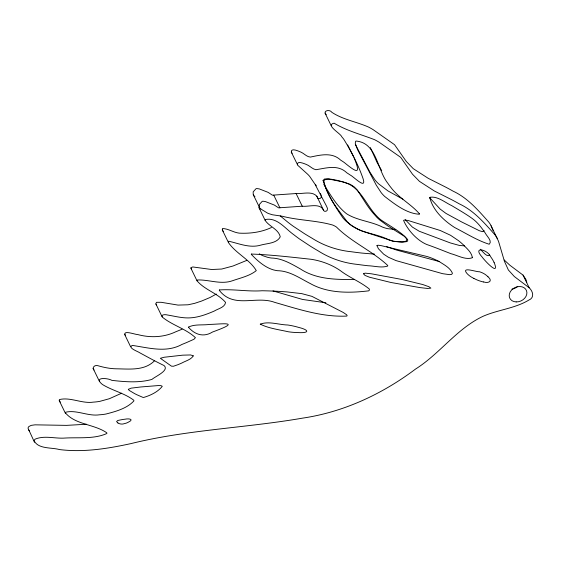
<?xml version="1.0" encoding="UTF-8"?>
<svg xmlns="http://www.w3.org/2000/svg" width="561" height="561" viewBox="0 0 561 561"><rect width="100%" height="100%" fill="white"/><g stroke="black" fill="none" stroke-linecap="round" stroke-linejoin="round"><path stroke-width="0.84" d="M489.69 255.031C486.983 257.73 482.572 251.244 480.3 249.245M191.659 269.42L190.908 267.653L192.816 266.959L211.707 269.511L221.735 269.035L232.983 266.019L246.791 260.388M504.206 260.002L509.942 265.29L523.034 275.1L529.184 287.765C532.971 291.229 534.752 297.709 528.834 300.093C514.886 308.466 498.049 309.756 483.266 316.201C456.991 328.402 439.88 353.739 415.533 369.068C382.357 393.99 343.746 412.09 302.491 418.148C245.529 428.008 187.255 429.677 130.979 443.597C107.579 448.681 83.456 452.566 59.494 449.564C51.598 447.285 38.513 449.249 34.2 440.918A2.812 2.244 -25.9 0 1 35.105 439.172C44.452 435.133 55.441 438.912 65.349 438.029C79.01 437.278 94.332 439.207 106.892 433.485L106.821 432.84C94.585 424.137 75.118 424.81 65.335 412.749L65.532 412.258C76.478 409.509 88.14 416.564 99.563 414.789A43.996 35.091 -25.9 0 0 106.057 414.004C115.804 411.472 126.863 408.499 133.855 400.968L133.834 400.274C124.633 393.205 112.326 390.617 102.368 384.46C92.944 376.768 107.782 377.911 111.842 380.358C125.04 381.852 139.002 383.072 151.912 379.418C155.046 376.522 169.731 370.47 164.064 365.548C155.846 361.607 147.873 357.175 139.857 352.841C138.013 351.438 127.347 347.939 132.214 345.394C148.693 347.771 166.189 353.142 181.995 344.419A209.183 166.841 -25.9 0 0 186.82 342.448L193.924 339.286L195.431 337.666C186 328.802 172.402 325.366 162.36 317.147C160.474 314.258 165.761 314.462 167.318 314.966C174.219 316.102 181.063 317.961 188.11 317.926C197.227 317.884 205.943 314.644 214.204 311.082C217.949 308.711 224.891 307.477 225.571 302.414C217.843 293.305 204.702 289.939 197.009 280.795L197.402 279.974C209.001 279.511 220.936 284.89 232.556 280.717C240.494 277.912 249.827 275.942 256.286 270.605C249.61 259.35 235.908 253.502 228.467 242.59L222.317 229.926L222.465 228.537C228.909 228.586 234.694 233.495 241.412 233.229C251.63 233.502 262.197 231.896 271.468 227.493M484.15 230.676L482.544 231.665L479.431 230.753L461.43 221.84L445.995 213.418L440.196 209.113L429.438 197.451M259.252 206.862L259.021 207.724L265.171 220.396C269.203 226.616 278.529 229.126 280.262 236.826C276.776 243.453 267.394 243.271 260.921 245.073C249.785 248.439 239.007 243.488 228.615 241.202L228.467 242.59M154.654 360.611C144.668 371.024 129.374 368.956 116.302 368.808C109.991 368.703 103.806 367.441 97.782 365.66C95.153 364.587 91.366 367.581 94.017 370.05M216.329 294.055L210.017 297.512L201.553 301.068L194.667 303.34L188.04 304.791L178.04 305.093L161.161 302.295L156.533 302.316L155.79 303.746L162.094 316.769M121.674 393.191L109.367 398.717L99.907 401.332A43.996 35.091 -25.9 0 1 93.406 402.118C81.99 403.892 70.321 396.837 59.375 399.586L59.263 400.666L65.42 413.338M182.129 329.16L180.67 329.777A209.183 166.841 -25.9 0 1 175.838 331.747C163.91 337.442 150.25 337.974 137.606 334.524C135.467 334.728 122.221 329.517 125.355 335.331M86.555 424.242L66.528 425.371L35.062 424.838L31.227 425.357L28.955 426.507A2.812 2.244 -25.9 0 0 28.05 428.253L34.48 442.25M464.564 245.886L459.375 245.438L450.413 242.955L419.221 231.244L412.384 227.086L405.337 219.744M254.939 196.722L253.81 195.607A8.373 6.676 -25.9 0 1 253.221 194.541L253.172 191.876L255.921 188.812A2.461 1.964 -25.9 0 1 256.77 188.545L259.294 188.917L268.179 192.388L272.401 195.179L296.096 193.538C302.526 194.092 311.86 190.719 316.79 196.196L323.662 210.487L324.419 211.273L325.822 211.266A2.286 1.823 -25.9 0 0 326.642 210.831A2.083 1.662 -25.9 0 0 327.259 210.123L327.435 208.348L326.551 206.224L314.917 184.064L309.693 176.406A43.106 34.382 -25.9 0 0 307.407 174.001L297.807 165.348L291.299 152.108C290.773 147.41 298.662 151.204 300.948 152.15C304.23 153.525 306.657 156.849 310.38 157.087C320.555 154.906 332.231 152.038 340.709 160.173A125.552 100.139 -25.9 0 1 344.23 162.473C357.946 173.791 360.709 173.931 354.131 157.872M265.171 220.396L265.402 219.533C277.169 217.1 285.36 228.839 293.95 234.821A217.556 173.517 -25.9 0 0 299.434 238.93L310.64 246.349A391.816 312.505 -25.9 0 0 318.052 250.795C329.924 258.383 343.444 262.997 357.455 264.413A393.184 313.599 -25.9 0 0 368.023 265.746C374.46 265.914 381.515 268.172 387.707 266.047L387.756 265.493C372.16 250.879 351.733 242.289 336.488 227.065A28.246 22.531 -25.9 0 0 332.68 225.045C316.376 220.361 299.013 220.515 282.534 216.308A84.038 67.025 -25.9 0 0 278.859 215.712L272.457 214.779L268.565 213.566A20.533 16.381 -25.9 0 1 267.12 212.871L264.028 210.936A17.153 13.681 -25.9 0 0 262.99 210.389L259.96 208.278A8.373 6.676 -25.9 0 1 259.371 207.212L259.322 204.548L262.078 201.483A2.461 1.964 -25.9 0 1 262.927 201.21L265.444 201.588L274.336 205.06L278.558 207.85L302.246 206.21C308.578 207.03 320.05 202.612 323.522 210.2M395.771 229.575L387.574 228.65A48.541 38.716 -25.9 0 1 382.42 227.065C370.989 221.265 357.546 220.669 346.614 213.797C336.74 206.139 330.422 194.744 323.816 184.345M353.998 279.427C335.562 279.715 316.004 279.315 300.079 268.761C291.103 263.726 281.895 258.207 271.286 258.025A44.017 35.105 -25.9 0 1 267.239 257.204L262.26 255.5L259.259 253.789M374.636 254.154L361.873 253.074A393.184 313.599 -25.9 0 1 351.305 251.742C337.294 250.325 323.767 245.711 311.895 238.123A391.816 312.505 -25.9 0 1 304.49 233.685L293.277 226.258A217.556 173.517 -25.9 0 1 287.8 222.149L280.234 215.908M325.885 302.779L302.61 299.462L273.011 290.914M439.572 261.594L396.999 250.192L386.627 246.658M483.54 281.903C488.287 283.649 493.35 281.208 488 276.762M402.875 199.162L388.023 190.957L378.626 183.861A55.076 43.926 -25.9 0 1 375.057 180.018L370.106 172.465L355.316 144.436M473.856 278.452L471.002 276.832A27.826 22.195 -25.9 0 1 466.885 273.375C460.819 266.209 476.759 272.169 479.339 271.734A21.956 17.51 -25.9 0 1 480.461 272.078A25.224 20.119 -25.9 0 1 487.979 276.783M117.943 422.98L116.576 421.57L117.607 420.617A7.952 6.346 -25.9 0 1 118.203 420.399L122.515 419.516A63.169 50.378 -25.9 0 1 124.991 419.207C128.567 418.38 134.801 419.109 128.181 422.265A15.981 12.749 -25.9 0 1 126.239 423.134L122.957 424.004A8.149 6.501 -25.9 0 1 119.788 423.779A8.583 6.844 -25.9 0 1 117.943 422.98M529.184 287.765L514.374 276.573L508.371 269.988L504.458 261.356L498.512 241.251L490.566 224.765A34.502 27.517 -25.9 0 0 488.624 221.925C478.126 210.186 467.741 197.977 453.099 191.161A290.542 231.735 -25.9 0 0 445.28 186.918L428.281 178.356L413.303 168.693L406.332 161.519L394.53 144.675L373.093 129.633A79.36 63.302 -25.9 0 0 368.346 126.982C356.361 121.688 343.066 119.696 331.923 112.368C329.784 108.897 322.231 110.748 326.214 114.71M29.417 430.904L28.331 429.579M156.596 304.896L155.944 304.097M60.315 402.111L59.263 400.666M260.038 209.232L259.021 207.724M292.141 153.3L291.299 152.108M223.404 231.63L222.317 229.926M523.034 275.1L525.867 279.357L526.8 282.295M381.711 170.649L377.146 162.641L370.358 147.585M497.235 238.383L496.716 237.436A34.502 27.517 -25.9 0 0 494.781 234.596C484.276 222.85 473.891 210.648 459.249 203.832A290.542 231.735 -25.9 0 0 451.43 199.59L434.431 191.028L419.46 181.364L412.482 174.191L400.687 157.346L379.243 142.305A79.36 63.302 -25.9 0 0 374.496 139.654C360.94 134.359 346.684 130.804 334.083 123.168C325.001 125.103 340.716 133.441 341.733 136.751A67.551 53.877 -25.9 0 1 343.823 139.331C351.431 151.694 358.262 164.836 363.037 178.566C366.992 190.544 353.248 176.301 350.387 175.144A125.552 100.139 -25.9 0 0 346.859 172.837C338.002 164.289 326.495 168.062 315.934 169.71C312.182 168.994 309.707 165.628 306.159 164.387C304.048 163.56 296.699 160.348 297.449 164.773M315.591 184.597L316.257 185.852M320.401 193.552L320.703 194.169M491.078 225.711L493.084 230.557M353.718 156.961L347.631 144.913M325.043 113.056L331.2 125.727M296.096 193.538L302.246 206.21M273.754 195.158L279.904 207.829M253.39 194.905L259.54 207.577M190.859 268.13L197.009 280.795M124.486 334.104L130.636 346.775M93.126 368.43L99.283 381.101M494.08 262.387C500.279 277.386 484.522 260.472 482.187 257.106C472.067 246.006 487.537 249.273 490.602 256.686A55.728 44.445 -25.9 0 1 494.073 262.387M316.79 196.196L318.038 198.475L319.665 198.594A2.286 1.823 -25.9 0 0 320.492 198.159A2.083 1.662 -25.9 0 0 321.109 197.451L321.355 196.098M320.955 194.723L321.144 195.221M483.484 282.008A44.571 35.553 -25.9 0 1 473.898 278.403M517.754 286.341A9.179 7.321 -25.9 0 1 511.983 289.125M429.901 198.005C433.099 210.564 443.947 220.655 454.634 227.514C465.981 233.292 477.222 240.501 489.255 244.259C492.663 241.006 486.611 236.097 485.181 232.948C481.499 227.661 477.6 222.338 472.299 218.552C465.728 213.825 458.674 209.835 451.759 205.649C444.978 202.507 437.973 196.196 430.273 197.22L429.901 198.005M363.563 273.796L364.966 275.395L369.461 277.211L390.954 282.485L419.958 287.604L427.615 288.459L430.883 288.123L428.927 286.727L422.798 284.553L402.328 279.546L371.445 273.803L365.085 273.144L363.563 273.796M260.283 324.132C268.551 328.395 279.069 329.644 288.34 331.775A74.276 59.242 -25.9 0 0 294.16 332.407A78.344 62.488 -25.9 0 0 297.87 332.575C309.441 333.269 309.756 330.127 298.627 327.393A99.479 79.346 -25.9 0 0 295.149 326.46L294.006 326.186A83.764 66.808 -25.9 0 0 287.779 325.001C278.803 324.798 268.852 320.906 260.283 324.132M128.329 389.313L129.198 390.4L134.381 393.471A62.355 49.733 -25.9 0 0 136.954 394.776L142.782 397.328A3.569 2.847 -25.9 0 0 143.763 397.419C150.495 395.442 158.062 391.823 162.276 386.305L160.951 385.631L158.314 385.561L140.657 386.985L131.218 388.142L128.329 389.313M323.059 180.404C327.182 193.748 334.952 206.469 343.009 217.977A57.748 46.058 -25.9 0 0 346.389 221.462L351.347 225.347L358.051 229.274A70.391 56.142 -25.9 0 0 362.42 231.223L393.114 241.181L402.111 242.064L406.15 241.735L407.693 241.041L407.651 239.421L404.257 236.237L388.044 226.083L379.951 220.164A71.247 56.829 -25.9 0 1 376.803 217.275L372.329 212.219A174.632 139.282 -25.9 0 1 368.829 207.654L367.104 205.193A151.512 120.846 -25.9 0 1 364.594 201.336L357.21 189.941L354.173 186.841L350.26 184.338L343.367 182.009L328.451 178.98L324.658 178.931L323.059 180.404M376.943 245.669L378.465 248.796L383.689 254.182L388.38 257.247L396.045 260.606L442.706 273.698L449.48 274.652L451.696 274.35L452.461 273.284C450.21 267.877 444.375 264.911 439.67 261.868A78.898 62.93 -25.9 0 0 431.339 257.983A77.72 61.983 -25.9 0 0 426.879 256.461L381.333 245.669L378.002 245.199L376.943 245.669M323.816 180.93C326.902 196.413 337.82 209.274 347.168 221.7C357.974 233.334 375.155 232.801 388.577 239.736A48.541 38.716 -25.9 0 0 393.731 241.321C426.788 245.746 387.111 224.737 380.365 219.442A49.754 39.677 -25.9 0 1 377.371 216.7C366.151 205.649 360.968 187.276 344.573 182.451A94.192 75.125 -25.9 0 0 336.754 180.249C332.771 179.674 328.136 177.893 324.37 180.025L323.816 180.93M193.293 355.87C190.922 359.755 185.558 360.891 181.729 363.072A118.245 94.311 -25.9 0 1 178.019 364.657L173.44 366.256L171.456 366.165L160.362 358.29L164.107 357.259L182.641 355.169L190.656 354.952L193.293 355.87M188.405 327.154C194.625 334.545 203.433 337.673 212.5 332.028A175.944 140.327 -25.9 0 0 216.96 330.352C241.532 321.067 219.646 324.314 209.505 324.412C202.647 325.429 194.66 323.935 188.405 327.154M219.379 289.96L219.302 290.353C233.783 309.062 256.075 295.296 274.806 302.4C298.298 309.111 322.063 317.231 346.81 316.081L347.154 315.555L346.614 314.756L343.318 312.498L311.937 296.362L301.762 293.634L287.176 291.937A395.351 315.324 -25.9 0 0 262.057 290.752C247.913 291.769 233.25 288.936 219.379 289.96M419.418 213.818L419.326 214.239C406.459 213.503 394.839 204.211 384.783 196.532A55.076 43.926 -25.9 0 1 381.207 192.689L376.263 185.137L357.63 149.766L355.302 143.553L355.457 141.589L356.004 141.035C376.992 142.817 377.027 169.878 387.861 183.321A84.844 67.671 -25.9 0 0 391.038 187.626C398.843 198.068 411.101 204.092 419.418 213.818M472.306 257.247L472.053 257.878C465.132 260.045 457.664 255.374 450.911 253.677C442.888 250.564 434.908 247.324 426.781 244.498C416.879 240.374 407.552 229.856 403.562 220.382L404.783 219.954L408.205 220.529L440.217 230.487L450.511 235.262L458.386 240.571A103.68 82.698 -25.9 0 1 463.709 245.15C466.99 248.719 471.436 252.24 472.306 257.247M251.391 254.056L251.265 254.329C257.24 260.599 264.729 267.331 273.396 269.876A44.017 35.105 -25.9 0 0 277.443 270.697C289.735 270.858 299.897 278.298 310.436 283.635C327.94 293.459 349.461 293.165 368.724 290.836L369.482 289.981L369.194 288.922C360.295 281.706 349.223 277.506 340.099 270.451C331.516 264.645 321.642 260.956 311.432 259.322C291.559 257.169 271.159 254.743 251.391 254.056M516.176 301.923A9.179 7.321 -25.9 0 0 526.484 290.605A9.179 7.321 -25.9 0 0 511.492 290.128A9.179 7.321 -25.9 0 0 516.176 301.923"/></g></svg>
